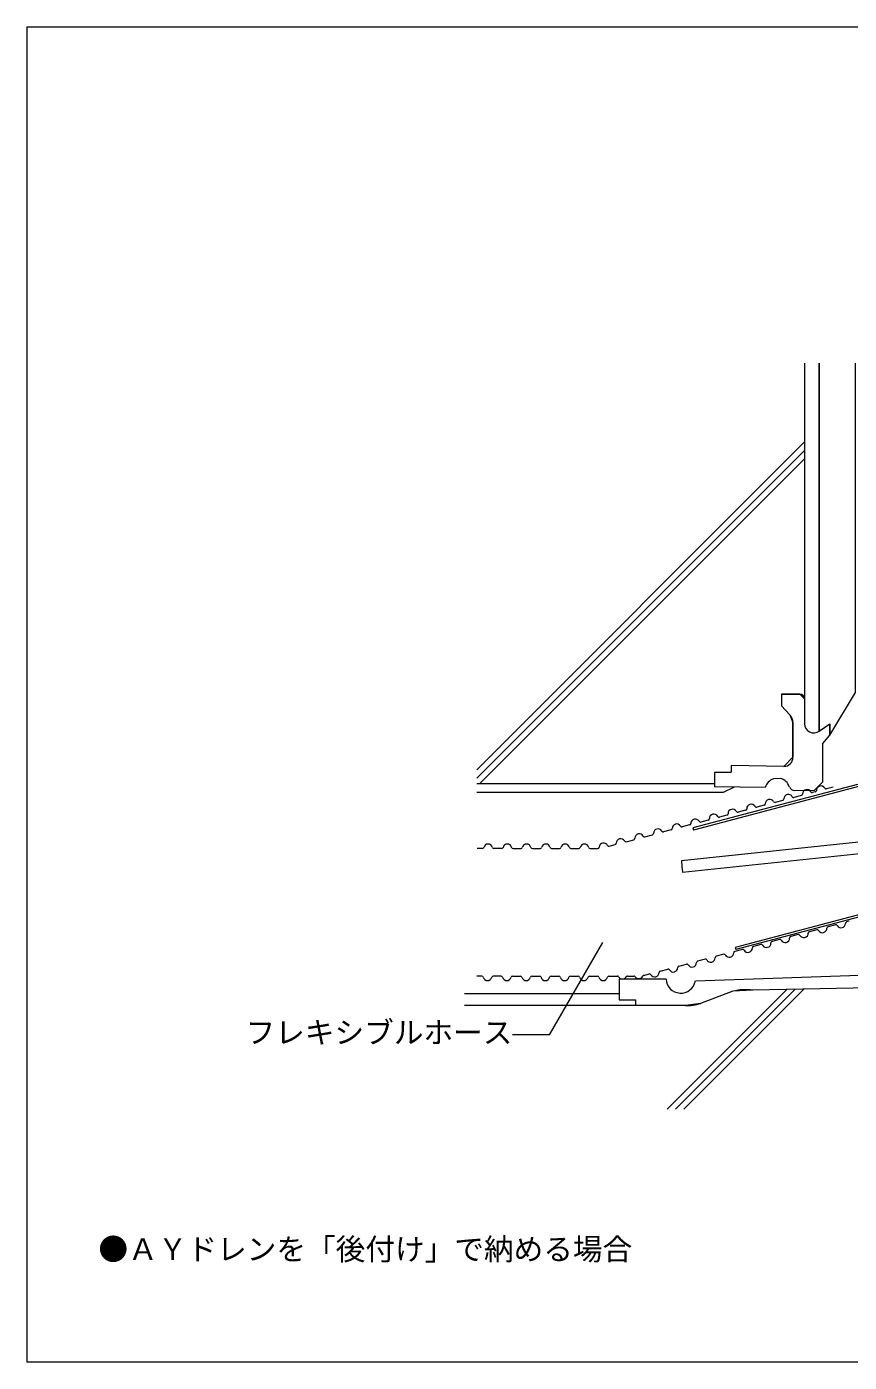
# Model space of a CAD drawing. Units: millimetres, scale not verified. Extents: x -675 to 675, y -471 to 460.
# Drawn here: x -675 to -120, y -440 to 460 of the extents above; entities that cross this region are included whole.
import ezdxf
from ezdxf.enums import TextEntityAlignment as Align

# ---------------------------------------------------------------- set-up
doc = ezdxf.new("R2010")
doc.units = ezdxf.units.MM
doc.header["$LTSCALE"] = 5
for name, color, linetype, lineweight in [('1-4_リベットルーフ', 6, 'Continuous', 18), ('1-7_設備', 3, 'Continuous', 18), ('1-A_元図・躯体', 7, 'Continuous', 18), ('1-B_その他', 30, 'Continuous', 18), ('1-D_設備②', 253, 'Continuous', 18), ('E-E', 7, 'Continuous', 18), ('F-F', 7, 'Continuous', 18)]:
    doc.layers.add(name, color=color, linetype=linetype, lineweight=lineweight)
doc.styles.add('ＭＳ ゴシック', font='')
doc.styles.get('ＭＳ ゴシック').set_extended_font_data('MS Gothic')

msp = doc.modelspace()

# ---------------------------------------------------------------- linework, layer by layer
at = {"layer": '1-4_リベットルーフ'}
for p, q in [((-114.805, -50.653), (-225.704, -79.862)), ((-113.305, -51.809), (-225.322, -81.312)), ((-225.704, -79.862), (-225.322, -81.312)), ((-48.17, -121.181), (-197.241, -160.444)), ((-47.976, -122.681), (-196.859, -161.894)), ((-197.241, -160.444), (-196.859, -161.894))]:
    msp.add_line(p, q, dxfattribs=at)
at = {"layer": '1-7_設備'}
for p, q in [((-153.666, 10.247), (-166.109, 10.247)), ((-166.109, 10.247), (-166.109, 2.47)), ((-160.421, -3.63), (-166.109, 2.47)), ((-150.555, 7.136), (-150.555, -9.692)), ((-158.331, -32.326), (-158.331, -8.933)), ((-140.765, -14.788), (-133.445, -9.662)), ((-138.112, -22.948), (-133.445, -17.386)), ((-133.445, -17.386), (-133.445, -9.662)), ((-138.112, -48.857), (-138.112, -22.948)), ((-211.297, -42.643), (-199.984, -42.421)), ((-211.297, -42.643), (-211.123, -52.25)), ((-211.162, -50.137), (-371.491, -50.137)), ((-176.994, -52.637), (-211.123, -52.25)), ((-166.898, -46.67), (-171.51, -46.764)), ((-160.397, -52.521), (-160.825, -52.321)), ((-138.112, -48.857), (-143.793, -54.44)), ((-157.361, -54.716), (-143.793, -54.44)), ((-224.106, -183.034), (-88.111, -178.341)), ((-275.385, -181.735), (-275.385, -195.682)), ((-243.867, -181.735), (-275.385, -181.735)), ((-275.385, -191.681), (-379.801, -191.681)), ((-198.755, -189.99), (-220.613, -198.138)), ((-264.378, -199.681), (-379.801, -199.681)), ((-230.661, -199.68), (-264.378, -199.681))]:
    msp.add_line(p, q, dxfattribs=at)
for points in [[(-164.426, -38.547), (-200.048, -37.844), (-199.984, -42.421)], [(-197.985, -52.399), (-205.416, -56.137), (-371.491, -56.137)], [(-106.441, -191.585), (-106.441, -187.677), (-185.451, -189.248)], [(-275.385, -195.682), (-264.378, -195.682), (-264.378, -199.681)]]:
    msp.add_lwpolyline(points, dxfattribs=at)
for centre, radius, start, end in [((-153.666, 7.136), 3.111, 0, 90), ((-166.109, -8.933), 7.777, 0, 43), ((-144.329, -9.689), 6.226, 180.027, 307.309), ((-164.553, -32.326), 6.221, 271.167, 0), ((-168.204, -55.349), 9.199, 111.061, 162.856), ((-168.105, -54.055), 7.483, 13.402, 80.721), ((-157.425, -51.606), 3.111, 197.112, 271.167), ((-233.913, -181.27), 9.965, 182.676, 349.805), ((-190.24, -223.047), 34.136, 81.936, 104.445), ((-230.281, -168.672), 31.011, 269.297, 288.164)]:
    msp.add_arc(centre, radius, start, end, dxfattribs=at)
at = {"layer": '1-A_元図・躯体'}
for p, q in [((-150.555, 233.283), (-150.555, 7.171)), ((-371.491, -40.745), (-150.555, 180.191)), ((-371.491, -46.402), (-150.555, 174.534)), ((-369.569, -50.137), (-150.555, 168.877)), ((-166.109, 10.247), (-153.666, 10.247)), ((-153.666, 10.247), (-150.555, 7.171)), ((-243.164, -269.434), (-162.522, -188.792)), ((-237.507, -269.434), (-156.751, -188.678)), ((-231.85, -269.434), (-150.979, -188.563)), ((-230.661, -199.68), (-379.801, -199.681)), ((-220.613, -198.138), (-230.661, -199.681))]:
    msp.add_line(p, q, dxfattribs=at)
for points in [[(-140.555, 233.283), (-140.555, -14.641), (-133.445, -9.662), (-133.445, -17.386), (-116.055, 11.408), (-116.055, 233.283)], [(-166.109, 10.247), (-166.109, 2.47), (-160.421, -3.629), (-158.332, -8.933), (-158.331, -32.326), (-164.426, -38.547), (-200.048, -37.844), (-199.984, -42.421), (-211.297, -42.643), (-211.162, -50.137), (-371.491, -50.137)], [(-106.44, -191.585), (-106.441, -187.677), (-185.451, -189.249), (-198.755, -189.99), (-220.613, -198.138)]]:
    msp.add_lwpolyline(points, dxfattribs=at)
at = {"layer": '1-B_その他'}
for p, q in [((-150.555, 233.283), (-150.555, -9.692)), ((-140.555, -14.641), (-140.555, 233.283))]:
    msp.add_line(p, q, dxfattribs=at)
msp.add_arc((-144.329, -9.689), 6.226, 180.027, 307.309, dxfattribs=at)
at = {"layer": '1-D_設備②'}
for p, q in [((-131.208, -52.431), (-135.767, -53.632)), ((-165.105, -61.359), (-170.186, -62.697)), ((-152.534, -58.048), (-157.614, -59.386)), ((-143.257, -55.605), (-145.043, -56.075)), ((-202.819, -71.292), (-207.899, -72.63)), ((-190.247, -67.981), (-195.328, -69.319)), ((-177.676, -64.67), (-182.757, -66.008)), ((-227.961, -77.914), (-233.042, -79.253)), ((-215.39, -74.603), (-220.471, -75.942)), ((-270.756, -89.186), (-265.675, -87.848)), ((-258.185, -85.875), (-253.104, -84.536)), ((-240.532, -81.225), (-245.613, -82.564)), ((-109.943, -89.109), (-233.543, -102.001)), ((-367.763, -93.768), (-371.162, -93.768)), ((-354.763, -93.768), (-360.017, -93.768)), ((-347.017, -93.768), (-341.763, -93.768)), ((-334.017, -93.768), (-328.763, -93.768)), ((-321.017, -93.768), (-315.763, -93.768)), ((-308.017, -93.768), (-302.763, -93.768)), ((-295.017, -93.768), (-289.952, -93.768)), ((-282.175, -92.193), (-278.246, -91.159)), ((-232.864, -109.741), (-108.9, -96.8)), ((-120.301, -142.764), (-122.087, -143.235)), ((-154.72, -151.83), (-159.801, -153.168)), ((-142.149, -148.519), (-147.229, -149.857)), ((-129.577, -145.208), (-134.658, -146.546)), ((-192.434, -161.763), (-197.514, -163.101)), ((-179.862, -158.452), (-184.943, -159.79)), ((-167.291, -155.141), (-172.372, -156.479)), ((-217.576, -168.385), (-222.657, -169.723)), ((-205.005, -165.074), (-210.086, -166.412)), ((-368.134, -179.786), (-371.533, -179.786)), ((-355.134, -179.786), (-360.388, -179.786)), ((-347.388, -179.786), (-342.134, -179.786)), ((-334.388, -179.786), (-329.134, -179.786)), ((-321.388, -179.786), (-316.134, -179.786)), ((-308.388, -179.786), (-303.134, -179.786)), ((-295.388, -179.786), (-290.134, -179.786)), ((-282.388, -179.786), (-276.695, -179.786)), ((-269.827, -179.786), (-265.54, -179.786)), ((-258.916, -179.273), (-255.29, -178.318)), ((-247.8, -176.345), (-242.719, -175.007)), ((-235.228, -173.034), (-230.148, -171.696))]:
    msp.add_line(p, q, dxfattribs=at)
msp.add_lwpolyline([(-233.543, -102.001), (-233.204, -105.866), (-232.864, -109.741)], dxfattribs=at)
for centre, radius, start, end in [((-139.512, -54.618), 3, 29.233, 180.278), ((-136.021, -52.665), 1, 209.233, 284.756), ((-173.931, -63.684), 3, 29.233, 180.278), ((-170.44, -61.73), 1, 209.233, 284.756), ((-165.36, -60.392), 1, 284.756, 0.278), ((-161.36, -60.373), 3, 29.233, 180.278), ((-157.869, -58.419), 1, 209.233, 284.756), ((-152.788, -57.081), 1, 284.756, 0.278), ((-148.788, -57.062), 3, 29.233, 180.278), ((-145.298, -55.108), 1, 209.233, 284.756), ((-143.512, -54.638), 1, 284.756, 0.278), ((-211.645, -73.617), 3, 29.233, 180.278), ((-203.073, -70.325), 1, 284.756, 0.278), ((-199.073, -70.306), 3, 29.233, 180.278), ((-195.583, -68.352), 1, 209.233, 284.756), ((-190.502, -67.014), 1, 284.756, 0.278), ((-186.502, -66.995), 3, 29.233, 180.278), ((-183.012, -65.041), 1, 209.233, 284.756), ((-177.931, -63.703), 1, 284.756, 0.278), ((-249.359, -83.55), 3, 29.233, 180.278), ((-240.787, -80.258), 1, 284.756, 0.278), ((-236.787, -80.239), 3, 29.233, 180.278), ((-233.297, -78.286), 1, 209.233, 284.756), ((-228.216, -76.947), 1, 284.756, 0.278), ((-224.216, -76.928), 3, 29.233, 180.278), ((-220.725, -74.975), 1, 209.233, 284.756), ((-215.645, -73.636), 1, 284.756, 0.278), ((-208.154, -71.663), 1, 209.233, 284.756), ((-274.501, -90.172), 3, 29.233, 180.278), ((-271.011, -88.219), 1, 209.233, 284.756), ((-265.93, -86.881), 1, 284.756, 0.278), ((-261.93, -86.861), 3, 29.233, 180.278), ((-258.439, -84.908), 1, 209.233, 284.756), ((-253.358, -83.569), 1, 284.756, 0.278), ((-245.868, -81.597), 1, 209.233, 284.756), ((-367.763, -92.768), 1, 270, 345.522), ((-363.89, -93.768), 3, 14.478, 165.522), ((-360.017, -92.768), 1, 194.478, 270), ((-354.763, -92.768), 1, 270, 345.522), ((-350.89, -93.768), 3, 14.478, 165.522), ((-347.017, -92.768), 1, 194.478, 270), ((-341.763, -92.768), 1, 270, 345.522), ((-337.89, -93.768), 3, 14.478, 165.522), ((-334.017, -92.768), 1, 194.478, 270), ((-328.763, -92.768), 1, 270, 345.522), ((-324.89, -93.768), 3, 14.478, 165.522), ((-321.017, -92.768), 1, 194.478, 270), ((-315.763, -92.768), 1, 270, 345.522), ((-311.89, -93.768), 3, 14.478, 165.522), ((-308.017, -92.768), 1, 194.478, 270), ((-302.763, -92.768), 1, 270, 345.522), ((-298.89, -93.768), 3, 14.478, 165.522), ((-295.017, -92.768), 1, 194.478, 270), ((-289.952, -92.768), 1, 270, 355.278), ((-285.966, -93.097), 3, 27.887, 175.278), ((-282.43, -91.226), 1, 207.887, 284.756), ((-278.501, -90.192), 1, 284.756, 0.278), ((-121.832, -144.202), 1, 104.756, 180.278), ((-154.465, -152.797), 1, 29.233, 104.756), ((-150.975, -150.843), 3, 209.233, 0.278), ((-146.975, -150.824), 1, 104.756, 180.278), ((-141.894, -149.486), 1, 29.233, 104.756), ((-138.403, -147.532), 3, 209.233, 0.278), ((-134.403, -147.513), 1, 104.756, 180.278), ((-129.323, -146.175), 1, 29.233, 104.756), ((-125.832, -144.221), 3, 209.233, 0.278), ((-192.179, -162.73), 1, 29.233, 104.756), ((-188.688, -160.776), 3, 209.233, 0.278), ((-184.689, -160.757), 1, 104.756, 180.278), ((-179.608, -159.419), 1, 29.233, 104.756), ((-176.117, -157.465), 3, 209.233, 0.278), ((-172.117, -157.446), 1, 104.756, 180.278), ((-167.036, -156.108), 1, 29.233, 104.756), ((-163.546, -154.154), 3, 209.233, 0.278), ((-159.546, -154.135), 1, 104.756, 180.278), ((-226.402, -170.71), 3, 209.233, 0.278), ((-222.402, -170.69), 1, 104.756, 180.278), ((-217.322, -169.352), 1, 29.233, 104.756), ((-213.831, -167.399), 3, 209.233, 0.278), ((-209.831, -167.379), 1, 104.756, 180.278), ((-204.75, -166.041), 1, 29.233, 104.756), ((-201.26, -164.087), 3, 209.233, 0.278), ((-197.26, -164.068), 1, 104.756, 180.278), ((-368.134, -180.786), 1, 14.478, 90), ((-360.388, -180.786), 1, 90, 165.522), ((-355.134, -180.786), 1, 14.478, 90), ((-347.388, -180.786), 1, 90, 165.522), ((-342.134, -180.786), 1, 14.478, 90), ((-334.388, -180.786), 1, 90, 165.522), ((-329.134, -180.786), 1, 14.478, 90), ((-321.388, -180.786), 1, 90, 165.522), ((-316.134, -180.786), 1, 14.478, 90), ((-308.388, -180.786), 1, 90, 165.522), ((-303.134, -180.786), 1, 14.478, 90), ((-295.388, -180.786), 1, 90, 165.522), ((-290.134, -180.786), 1, 14.478, 90), ((-282.388, -180.786), 1, 90, 165.522), ((-276.695, -180.786), 1, 30.852, 90), ((-269.827, -180.786), 1, 90, 149.148), ((-265.54, -180.786), 1, 34.944, 90), ((-262.261, -178.495), 3, 214.944, 334.134), ((-258.662, -180.24), 1, 104.756, 154.134), ((-255.035, -179.285), 1, 29.233, 104.756), ((-251.545, -177.332), 3, 209.233, 0.278), ((-247.545, -177.312), 1, 104.756, 180.278), ((-242.464, -175.974), 1, 29.233, 104.756), ((-238.974, -174.021), 3, 209.233, 0.278), ((-234.974, -174.001), 1, 104.756, 180.278), ((-229.893, -172.663), 1, 29.233, 104.756), ((-364.261, -179.786), 3, 194.478, 345.522), ((-351.261, -179.786), 3, 194.478, 345.522), ((-338.261, -179.786), 3, 194.478, 345.522), ((-325.261, -179.786), 3, 194.478, 345.522), ((-312.261, -179.786), 3, 194.478, 345.522), ((-299.261, -179.786), 3, 194.478, 345.522), ((-286.261, -179.786), 3, 194.478, 345.522), ((-273.261, -178.735), 3, 210.852, 329.148)]:
    msp.add_arc(centre, radius, start, end, dxfattribs=at)
at = {"layer": 'E-E'}
for q in [(-286.402, -157.04), (-347.429, -219.44)]:
    msp.add_line((-322.429, -219.44), q, dxfattribs=at)
at = {"layer": 'F-F'}
msp.add_line((-675, 460), (-675, -440), dxfattribs=at)
msp.add_lwpolyline([(-675, 460), (675, 460), (675, -440), (-675, -440)], dxfattribs=at)

# ---------------------------------------------------------------- texts
at = {"layer": 'E-E', "style": 'ＭＳ ゴシック'}
for s, p in [('フレキシブルホース', (-527.429, -229.44)), ('●ＡＹドレンを「後付け」で納める場合', (-626.62, -375.507))]:
    msp.add_text(s, height=14.66, dxfattribs=at).set_placement(p, align=Align.BOTTOM_LEFT)

doc.saveas('drawing.dxf')
